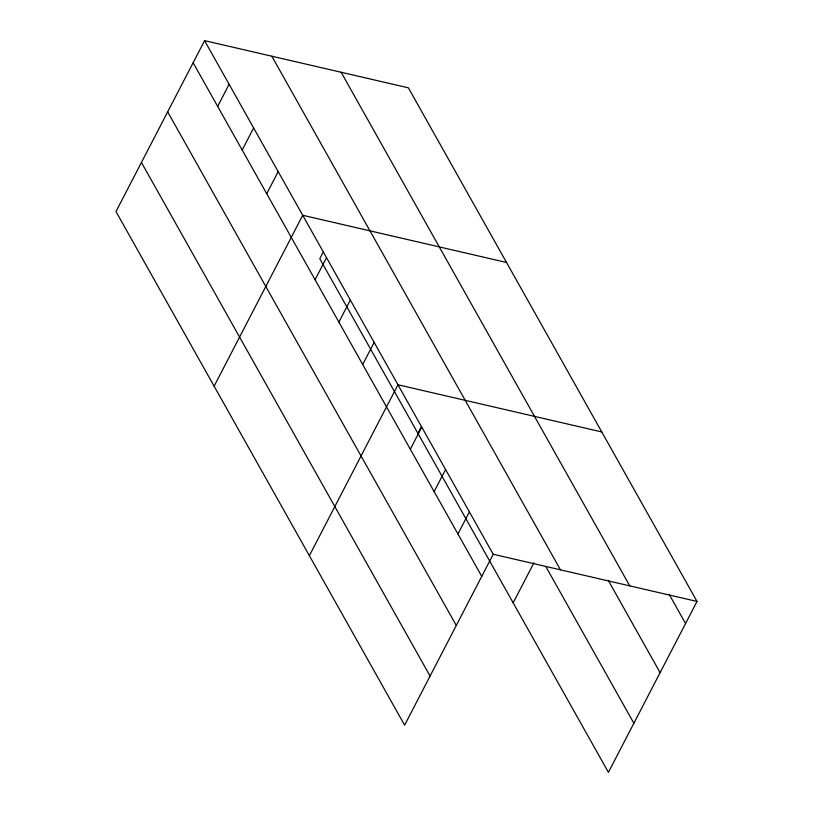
<?xml version="1.0" encoding="UTF-8"?>
<svg xmlns="http://www.w3.org/2000/svg" width="813" height="813" viewBox="0 0 813 813"><rect width="100%" height="100%" fill="white"/><g stroke="black" fill="none" stroke-linecap="round" stroke-linejoin="round"><path stroke-width="1.22" d="M204.581 40.65L115.985 211.563L404.62 725.176L493.206 554.263L204.581 40.65L408.38 87.824L697.015 601.437L608.419 772.35L319.794 258.737L323.259 252.04M217.66 106.401L229.114 84.308M242.193 150.059L253.646 127.966M266.725 193.718L278.178 171.624M214.124 386.195L302.71 215.282L506.519 262.457M315.068 279.743L326.521 257.65M338.879 322.121L350.342 300.027M362.7 364.498L374.153 342.395M309.367 555.686L397.964 384.773L601.762 431.947M417.923 433.37L421.398 426.673M410.321 449.243L421.774 427.14M434.132 491.611L445.585 469.518M457.943 533.989L469.396 511.885M513.176 602.86L533.999 562.677M493.206 554.263L697.015 601.437M669.079 594.201L685.562 623.53M341.125 72.255L629.76 585.868M608.205 580.289L660.105 672.646M271.837 56.219L560.462 569.832M545.96 566.783L633.876 723.245M193.128 62.743L481.753 576.356M167.671 111.859L456.296 625.471M141.442 162.458L430.077 676.07"/></g></svg>
